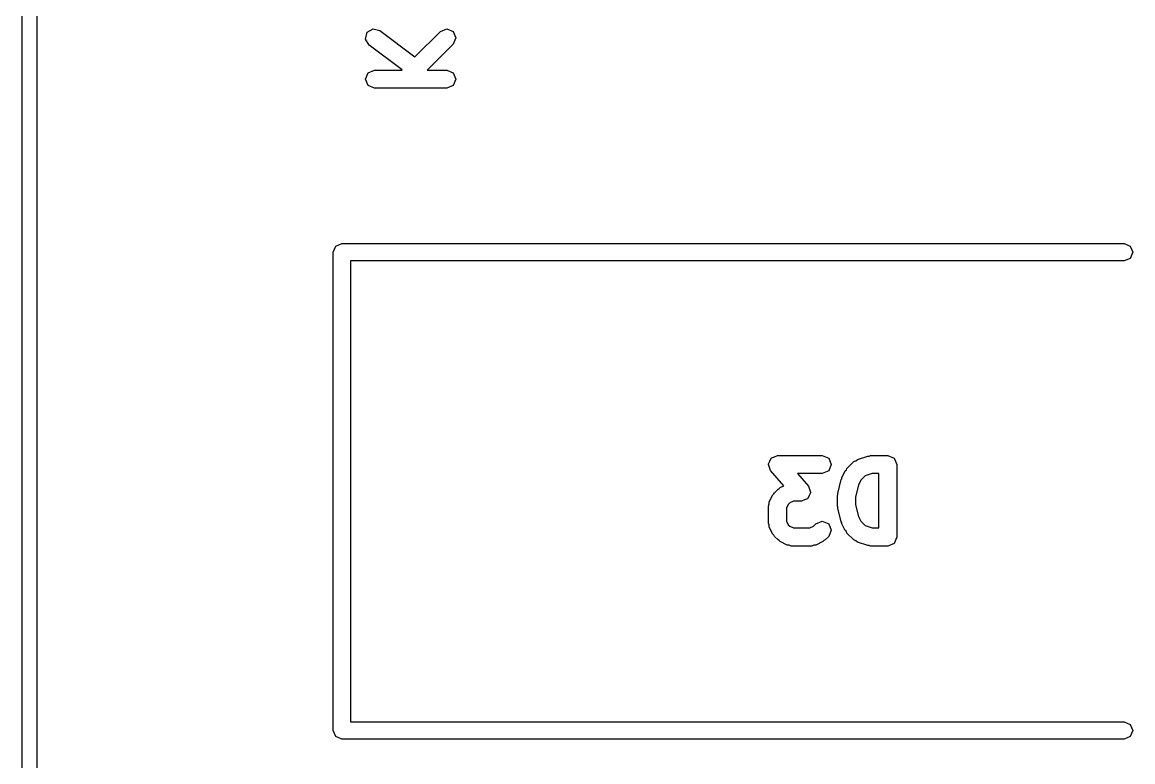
# Model space of a CAD drawing. Extents: x 111.8 to 137.6, y -130 to -95.3.
# Drawn here: x 111.79 to 119.46, y -123.43 to -118.32 of the extents above; entities that cross this region are included whole.
import ezdxf

# ---------------------------------------------------------------- set-up
doc = ezdxf.new("R2010")
doc.units = 0
doc.layers.add('BLACK', color=7, linetype='CONTINUOUS')

msp = doc.modelspace()

# ---------------------------------------------------------------- linework, layer by layer
at = {"layer": 'BLACK', "linetype": 'CONTINUOUS'}
for p, q in [((111.794, -129.063), (111.794, -96.3066)), ((111.894, -96.3166), (111.894, -129.053)), ((114.163, -118.439), (114.175, -118.392)), ((114.188, -118.48), (114.163, -118.439)), ((114.175, -118.392), (114.216, -118.368)), ((114.216, -118.368), (114.263, -118.38)), ((114.263, -118.38), (114.505, -118.562)), ((114.505, -118.562), (114.681, -118.386)), ((114.681, -118.386), (114.725, -118.367)), ((114.725, -118.367), (114.769, -118.386)), ((114.769, -118.386), (114.788, -118.43)), ((114.788, -118.43), (114.769, -118.474)), ((114.416, -118.651), (114.188, -118.48)), ((114.769, -118.474), (114.59, -118.653)), ((114.181, -118.671), (114.225, -118.653)), ((114.225, -118.653), (114.414, -118.653)), ((114.414, -118.653), (114.416, -118.651)), ((114.59, -118.653), (114.725, -118.653)), ((114.725, -118.653), (114.769, -118.671)), ((114.163, -118.715), (114.181, -118.671)), ((114.181, -118.76), (114.163, -118.715)), ((114.769, -118.671), (114.788, -118.715)), ((114.788, -118.715), (114.769, -118.76)), ((114.225, -118.778), (114.181, -118.76)), ((114.439, -118.778), (114.225, -118.778)), ((114.725, -118.778), (114.439, -118.778)), ((114.769, -118.76), (114.725, -118.778)), ((113.94, -119.91), (113.958, -119.868)), ((113.958, -119.868), (114, -119.85)), ((114, -119.85), (119.4, -119.85)), ((119.4, -119.85), (119.442, -119.868)), ((119.442, -119.868), (119.46, -119.91)), ((113.94, -123.21), (113.94, -119.91)), ((119.4, -119.97), (114.06, -119.97)), ((114.06, -119.97), (114.06, -123.15)), ((119.442, -119.952), (119.4, -119.97)), ((119.46, -119.91), (119.442, -119.952)), ((116.945, -121.371), (116.955, -121.351)), ((116.955, -121.351), (116.963, -121.331)), ((116.963, -121.331), (116.965, -121.33)), ((116.965, -121.33), (116.966, -121.328)), ((116.966, -121.328), (116.987, -121.321)), ((116.987, -121.321), (117.007, -121.312)), ((117.007, -121.312), (117.317, -121.312)), ((117.317, -121.312), (117.361, -121.331)), ((117.361, -121.331), (117.379, -121.375)), ((117.534, -121.354), (117.548, -121.349)), ((117.548, -121.349), (117.559, -121.339)), ((117.559, -121.339), (117.63, -121.316)), ((117.63, -121.316), (117.64, -121.316)), ((117.64, -121.316), (117.65, -121.312)), ((117.65, -121.312), (117.769, -121.312)), ((117.769, -121.312), (117.813, -121.331)), ((117.813, -121.331), (117.832, -121.375)), ((116.945, -121.373), (116.945, -121.371)), ((116.945, -121.375), (116.945, -121.373)), ((116.953, -121.395), (116.945, -121.375)), ((116.96, -121.416), (116.953, -121.395)), ((117.052, -121.521), (116.96, -121.416)), ((117.361, -121.419), (117.317, -121.437)), ((117.379, -121.375), (117.361, -121.419)), ((117.451, -121.466), (117.475, -121.418)), ((117.475, -121.418), (117.483, -121.412)), ((117.483, -121.412), (117.487, -121.402)), ((117.487, -121.402), (117.534, -121.354)), ((117.832, -121.375), (117.832, -121.875)), ((117.317, -121.437), (117.145, -121.437)), ((117.145, -121.437), (117.221, -121.524)), ((117.423, -121.574), (117.447, -121.479)), ((117.447, -121.479), (117.451, -121.473)), ((117.451, -121.473), (117.451, -121.466)), ((117.582, -121.483), (117.566, -121.516)), ((117.612, -121.453), (117.582, -121.483)), ((117.66, -121.437), (117.612, -121.453)), ((117.707, -121.437), (117.66, -121.437)), ((117.707, -121.812), (117.707, -121.437)), ((116.975, -121.585), (116.983, -121.578)), ((116.983, -121.578), (116.987, -121.569)), ((116.987, -121.569), (117.011, -121.545)), ((117.011, -121.545), (117.02, -121.541)), ((117.02, -121.541), (117.027, -121.533)), ((117.027, -121.533), (117.052, -121.521)), ((117.221, -121.524), (117.228, -121.545)), ((117.236, -121.569), (117.226, -121.589)), ((117.228, -121.545), (117.236, -121.565)), ((117.236, -121.565), (117.235, -121.567)), ((117.235, -121.567), (117.236, -121.569)), ((117.421, -121.589), (117.424, -121.582)), ((117.424, -121.582), (117.423, -121.574)), ((117.566, -121.516), (117.546, -121.597)), ((116.945, -121.661), (116.95, -121.647)), ((116.95, -121.647), (116.951, -121.633)), ((116.951, -121.633), (116.975, -121.585)), ((117.082, -121.65), (117.07, -121.675)), ((117.092, -121.64), (117.082, -121.65)), ((117.117, -121.628), (117.092, -121.64)), ((117.174, -121.628), (117.117, -121.628)), ((117.194, -121.619), (117.174, -121.628)), ((117.215, -121.612), (117.194, -121.619)), ((117.216, -121.61), (117.215, -121.612)), ((117.218, -121.609), (117.216, -121.61)), ((117.226, -121.589), (117.218, -121.609)), ((117.421, -121.661), (117.421, -121.589)), ((117.546, -121.597), (117.546, -121.653)), ((117.546, -121.653), (117.566, -121.734)), ((116.945, -121.78), (116.945, -121.661)), ((117.07, -121.675), (117.07, -121.765)), ((117.424, -121.668), (117.421, -121.661)), ((117.423, -121.676), (117.424, -121.668)), ((117.447, -121.771), (117.423, -121.676)), ((117.566, -121.734), (117.582, -121.766)), ((116.95, -121.793), (116.945, -121.78)), ((116.951, -121.808), (116.95, -121.793)), ((116.975, -121.855), (116.951, -121.808)), ((117.07, -121.765), (117.082, -121.79)), ((117.082, -121.79), (117.092, -121.8)), ((117.092, -121.8), (117.117, -121.812)), ((117.117, -121.812), (117.23, -121.812)), ((117.23, -121.812), (117.256, -121.8)), ((117.256, -121.8), (117.272, -121.783)), ((117.272, -121.783), (117.317, -121.765)), ((117.317, -121.765), (117.361, -121.783)), ((117.361, -121.783), (117.379, -121.827)), ((117.451, -121.777), (117.447, -121.771)), ((117.451, -121.784), (117.451, -121.777)), ((117.475, -121.831), (117.451, -121.784)), ((117.582, -121.766), (117.612, -121.796)), ((117.612, -121.796), (117.66, -121.812)), ((117.66, -121.812), (117.707, -121.812)), ((116.983, -121.862), (116.975, -121.855)), ((116.987, -121.871), (116.983, -121.862)), ((117.011, -121.895), (116.987, -121.871)), ((117.361, -121.871), (117.337, -121.895)), ((117.379, -121.827), (117.361, -121.871)), ((117.483, -121.838), (117.475, -121.831)), ((117.487, -121.848), (117.483, -121.838)), ((117.534, -121.895), (117.487, -121.848)), ((117.832, -121.875), (117.813, -121.919)), ((117.02, -121.899), (117.011, -121.895)), ((117.027, -121.907), (117.02, -121.899)), ((117.074, -121.931), (117.027, -121.907)), ((117.089, -121.932), (117.074, -121.931)), ((117.102, -121.937), (117.089, -121.932)), ((117.245, -121.937), (117.102, -121.937)), ((117.259, -121.932), (117.245, -121.937)), ((117.273, -121.931), (117.259, -121.932)), ((117.321, -121.907), (117.273, -121.931)), ((117.328, -121.899), (117.321, -121.907)), ((117.337, -121.895), (117.328, -121.899)), ((117.548, -121.901), (117.534, -121.895)), ((117.559, -121.91), (117.548, -121.901)), ((117.63, -121.934), (117.559, -121.91)), ((117.64, -121.933), (117.63, -121.934)), ((117.65, -121.937), (117.64, -121.933)), ((117.769, -121.937), (117.65, -121.937)), ((117.813, -121.919), (117.769, -121.937)), ((114.06, -123.15), (119.4, -123.15)), ((119.4, -123.15), (119.442, -123.168)), ((119.442, -123.168), (119.46, -123.21)), ((113.958, -123.252), (113.94, -123.21)), ((113.94, -123.21), (113.94, -123.21)), ((114, -123.27), (113.958, -123.252)), ((119.442, -123.252), (119.4, -123.27)), ((119.46, -123.21), (119.442, -123.252)), ((119.4, -123.27), (114, -123.27))]:
    msp.add_line(p, q, dxfattribs=at)

doc.saveas('drawing.dxf')
